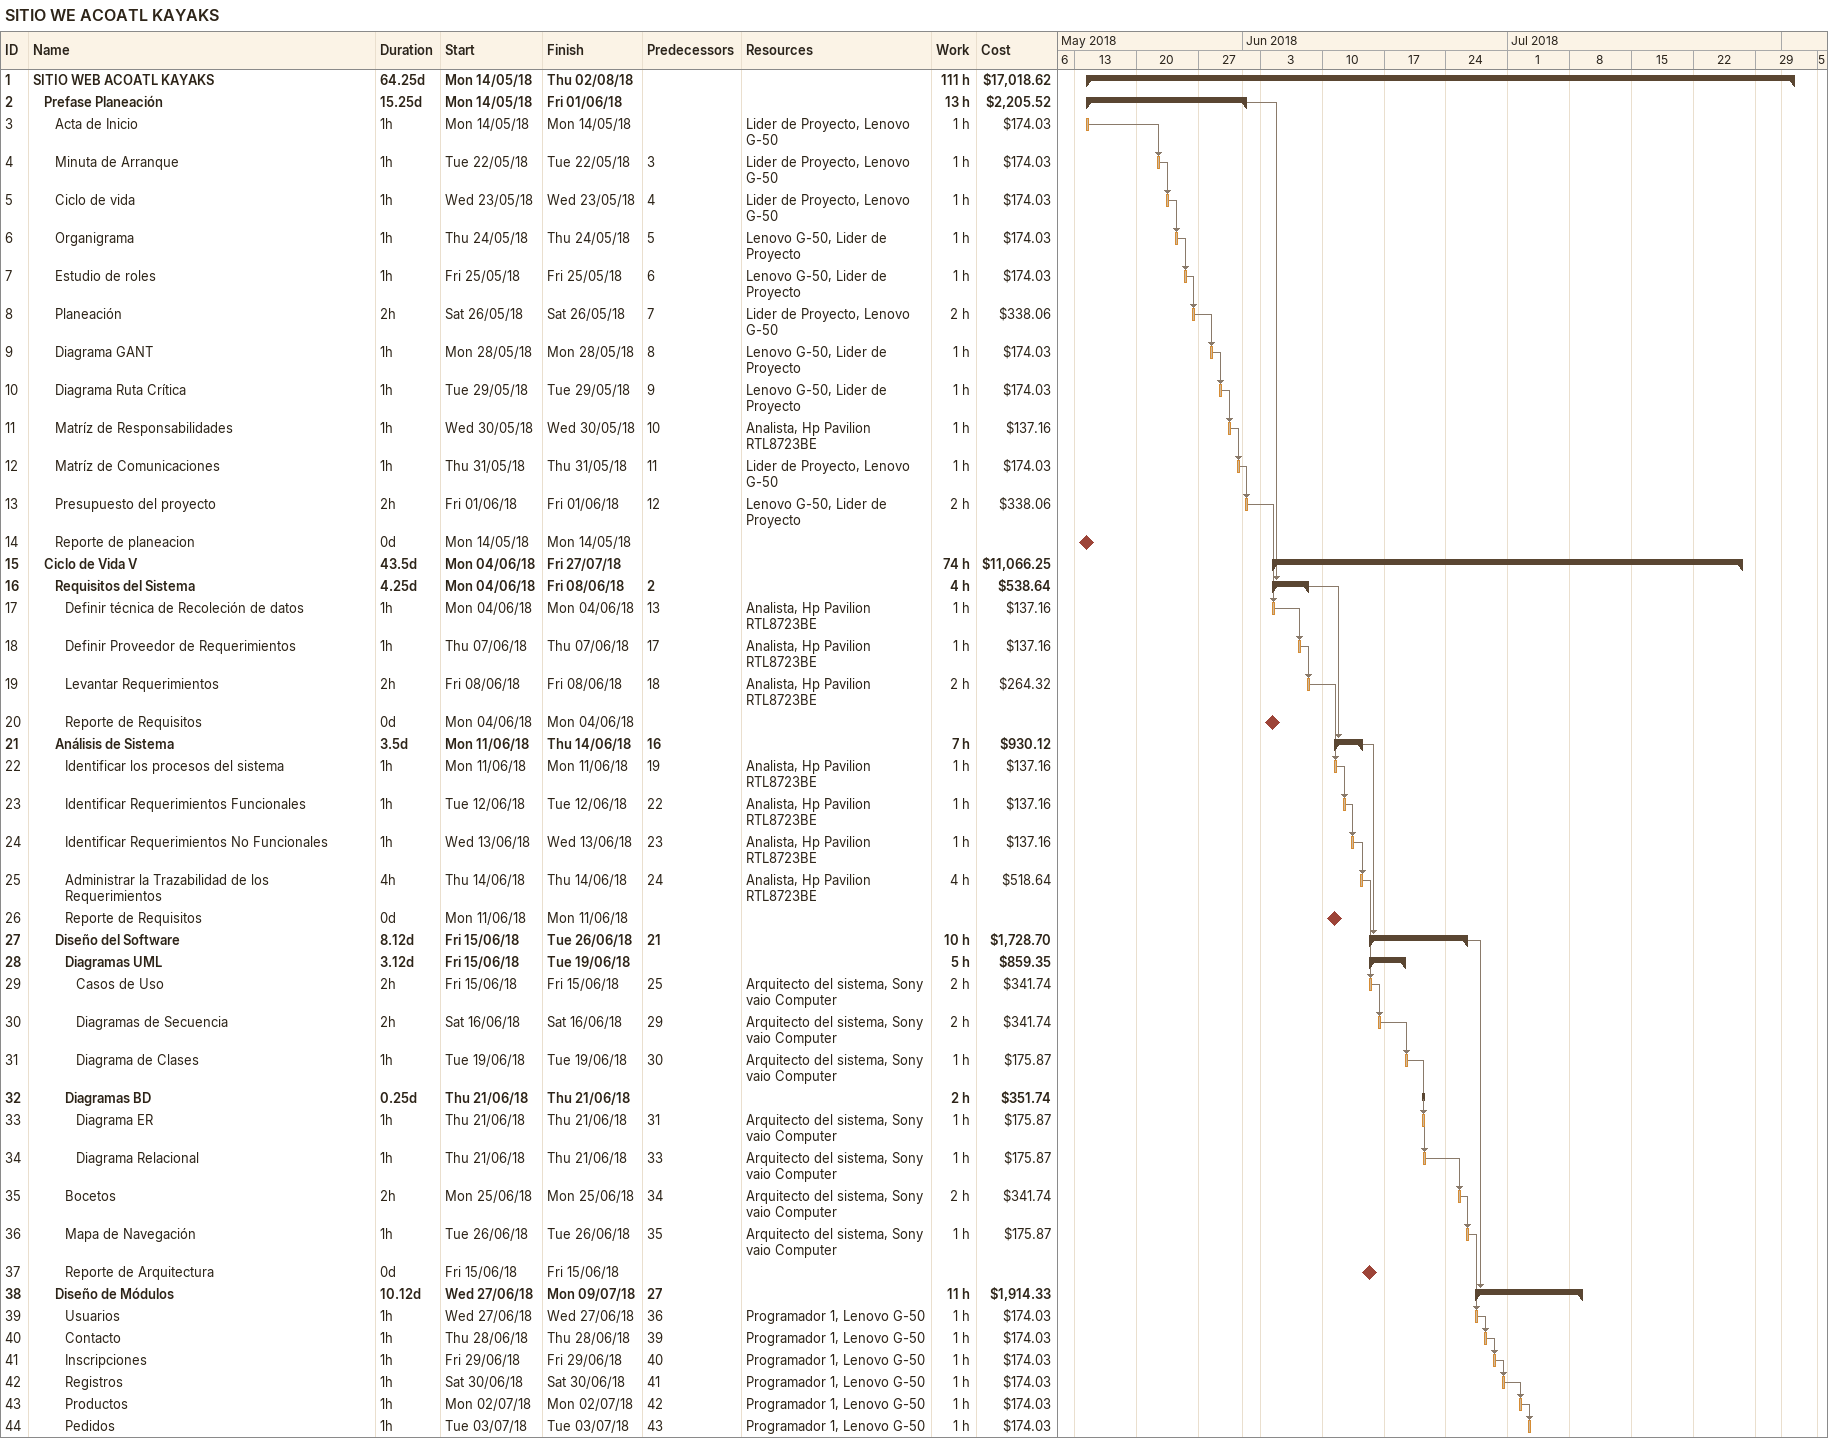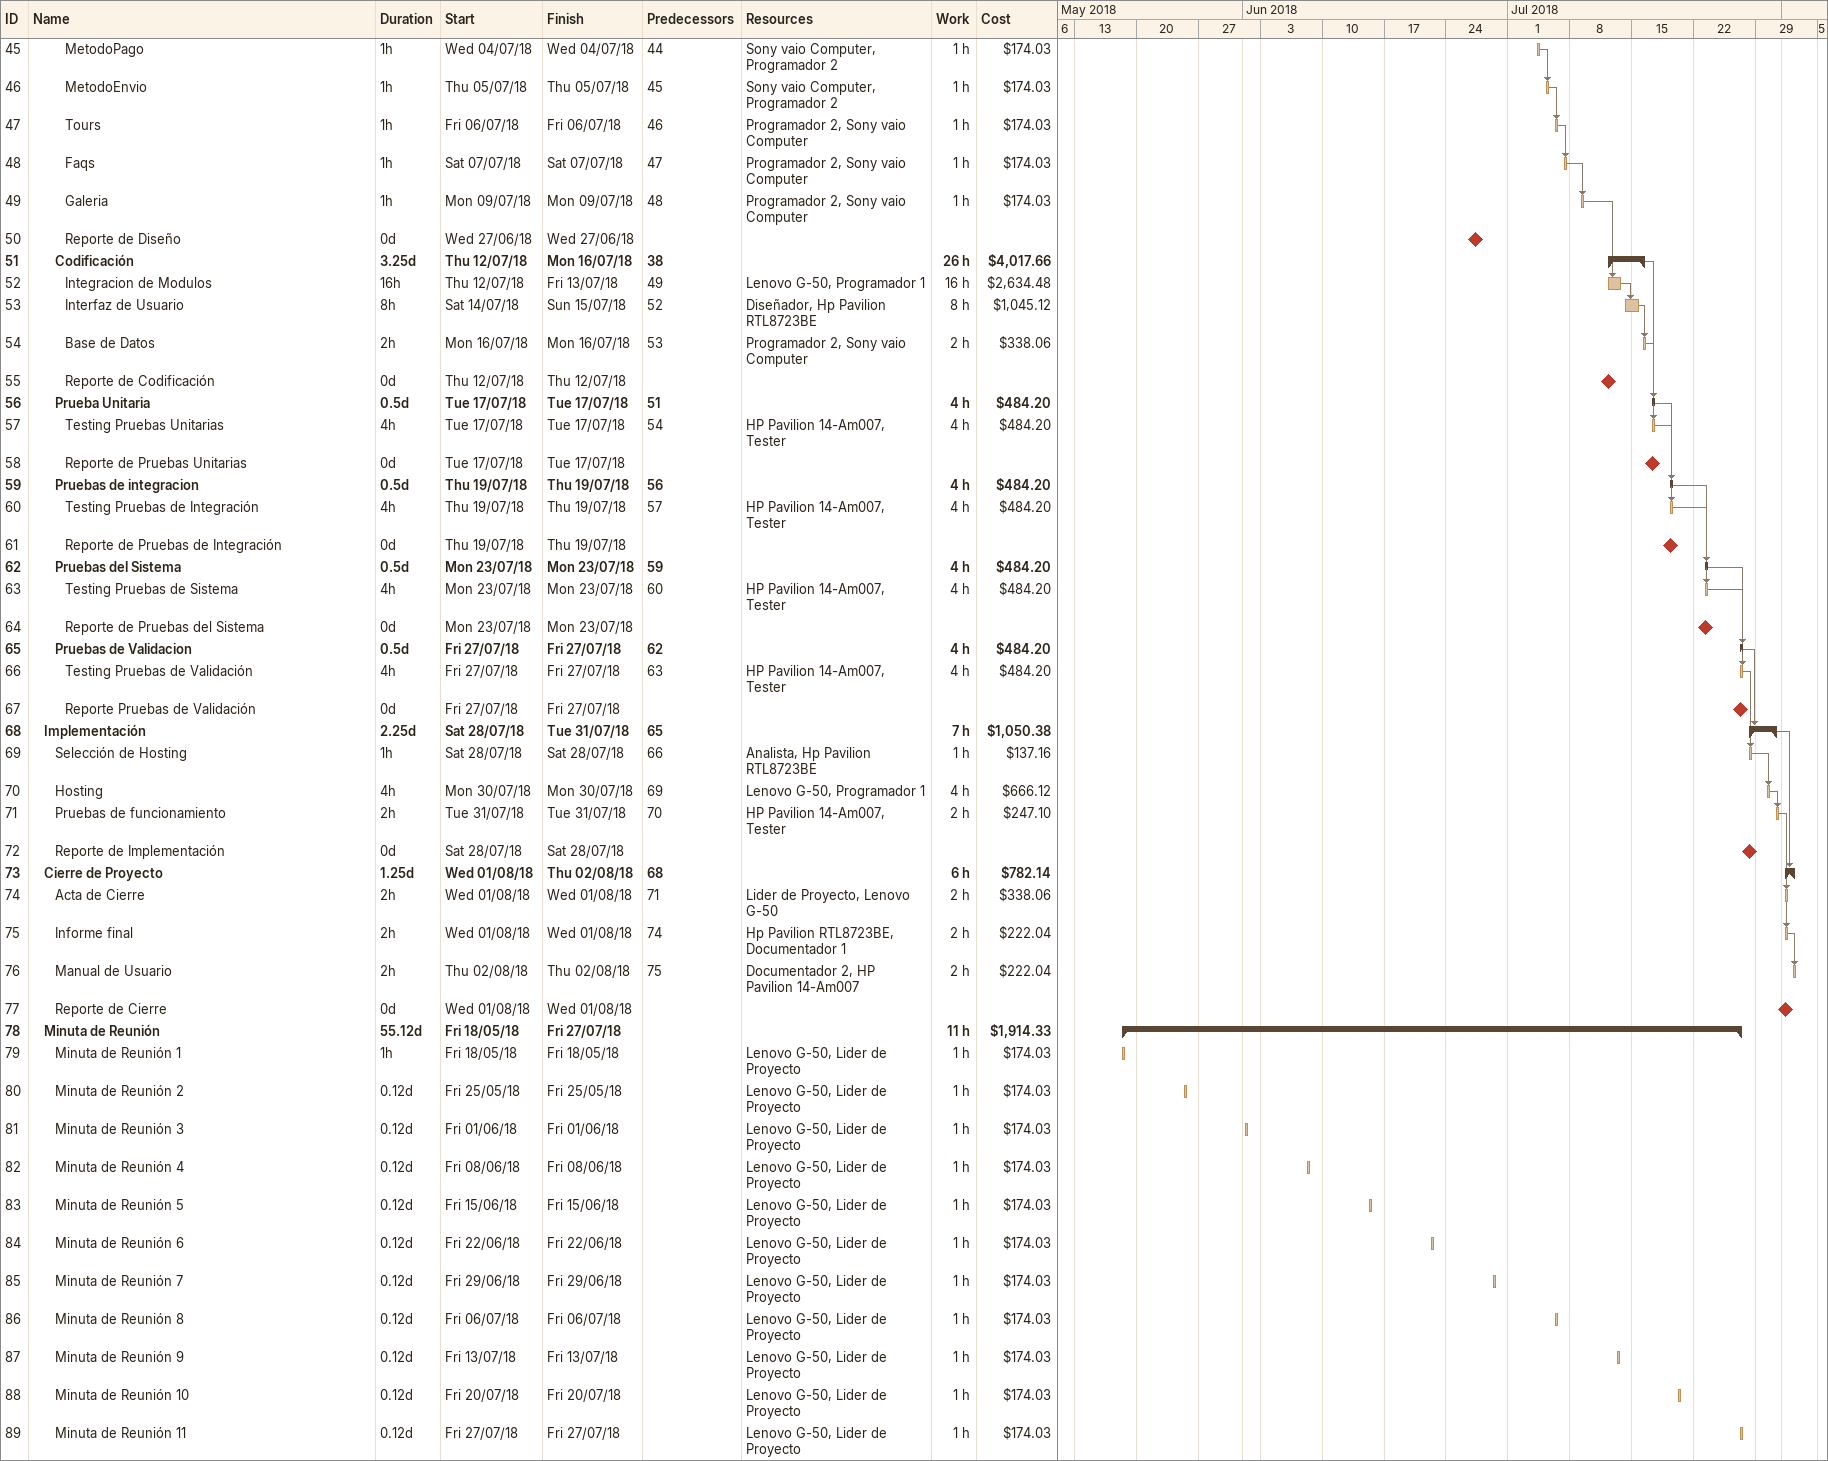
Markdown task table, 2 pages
SITIO WE ACOATL KAYAKS

| ID | Level | Task | Duration | Start | Finish | Predecessors | Resources | Work (h) | Cost ($) |
|---|---|---|---|---|---|---|---|---|---|
| 1 | 1 | **SITIO WEB ACOATL KAYAKS** | 64.25d | 2018-05-14 | 2018-08-02 |  |  | 111 | 17018.62 |
| 2 | 2 | **Prefase Planeación** | 15.25d | 2018-05-14 | 2018-06-01 |  |  | 13 | 2205.52 |
| 3 | 3 | Acta de Inicio | 1h | 2018-05-14 | 2018-05-14 |  | Lider de Proyecto, Lenovo G-50 | 1 | 174.03 |
| 4 | 3 | Minuta de Arranque | 1h | 2018-05-22 | 2018-05-22 | 3 | Lider de Proyecto, Lenovo G-50 | 1 | 174.03 |
| 5 | 3 | Ciclo de vida | 1h | 2018-05-23 | 2018-05-23 | 4 | Lider de Proyecto, Lenovo G-50 | 1 | 174.03 |
| 6 | 3 | Organigrama | 1h | 2018-05-24 | 2018-05-24 | 5 | Lenovo G-50, Lider de Proyecto | 1 | 174.03 |
| 7 | 3 | Estudio de roles | 1h | 2018-05-25 | 2018-05-25 | 6 | Lenovo G-50, Lider de Proyecto | 1 | 174.03 |
| 8 | 3 | Planeación | 2h | 2018-05-26 | 2018-05-26 | 7 | Lider de Proyecto, Lenovo G-50 | 2 | 338.06 |
| 9 | 3 | Diagrama GANT | 1h | 2018-05-28 | 2018-05-28 | 8 | Lenovo G-50, Lider de Proyecto | 1 | 174.03 |
| 10 | 3 | Diagrama Ruta Crítica | 1h | 2018-05-29 | 2018-05-29 | 9 | Lenovo G-50, Lider de Proyecto | 1 | 174.03 |
| 11 | 3 | Matríz de Responsabilidades | 1h | 2018-05-30 | 2018-05-30 | 10 | Analista, Hp Pavilion RTL8723BE | 1 | 137.16 |
| 12 | 3 | Matríz de Comunicaciones | 1h | 2018-05-31 | 2018-05-31 | 11 | Lider de Proyecto, Lenovo G-50 | 1 | 174.03 |
| 13 | 3 | Presupuesto del proyecto | 2h | 2018-06-01 | 2018-06-01 | 12 | Lenovo G-50, Lider de Proyecto | 2 | 338.06 |
| 14 | 3 | Reporte de planeacion | 0d | 2018-05-14 | 2018-05-14 |  |  |  |  |
| 15 | 2 | **Ciclo de Vida V** | 43.5d | 2018-06-04 | 2018-07-27 |  |  | 74 | 11066.25 |
| 16 | 3 | **Requisitos del Sistema** | 4.25d | 2018-06-04 | 2018-06-08 | 2 |  | 4 | 538.64 |
| 17 | 4 | Definir técnica de Recoleción de datos | 1h | 2018-06-04 | 2018-06-04 | 13 | Analista, Hp Pavilion RTL8723BE | 1 | 137.16 |
| 18 | 4 | Definir Proveedor de Requerimientos | 1h | 2018-06-07 | 2018-06-07 | 17 | Analista, Hp Pavilion RTL8723BE | 1 | 137.16 |
| 19 | 4 | Levantar Requerimientos | 2h | 2018-06-08 | 2018-06-08 | 18 | Analista, Hp Pavilion RTL8723BE | 2 | 264.32 |
| 20 | 4 | Reporte de Requisitos | 0d | 2018-06-04 | 2018-06-04 |  |  |  |  |
| 21 | 3 | **Análisis de Sistema** | 3.5d | 2018-06-11 | 2018-06-14 | 16 |  | 7 | 930.12 |
| 22 | 4 | Identificar los procesos del sistema | 1h | 2018-06-11 | 2018-06-11 | 19 | Analista, Hp Pavilion RTL8723BE | 1 | 137.16 |
| 23 | 4 | Identificar Requerimientos Funcionales | 1h | 2018-06-12 | 2018-06-12 | 22 | Analista, Hp Pavilion RTL8723BE | 1 | 137.16 |
| 24 | 4 | Identificar Requerimientos No Funcionales | 1h | 2018-06-13 | 2018-06-13 | 23 | Analista, Hp Pavilion RTL8723BE | 1 | 137.16 |
| 25 | 4 | Administrar la Trazabilidad de los Requerimientos | 4h | 2018-06-14 | 2018-06-14 | 24 | Analista, Hp Pavilion RTL8723BE | 4 | 518.64 |
| 26 | 4 | Reporte de Requisitos | 0d | 2018-06-11 | 2018-06-11 |  |  |  |  |
| 27 | 3 | **Diseño del Software** | 8.12d | 2018-06-15 | 2018-06-26 | 21 |  | 10 | 1728.70 |
| 28 | 4 | **Diagramas UML** | 3.12d | 2018-06-15 | 2018-06-19 |  |  | 5 | 859.35 |
| 29 | 5 | Casos de Uso | 2h | 2018-06-15 | 2018-06-15 | 25 | Arquitecto del sistema, Sony vaio Computer | 2 | 341.74 |
| 30 | 5 | Diagramas de Secuencia | 2h | 2018-06-16 | 2018-06-16 | 29 | Arquitecto del sistema, Sony vaio Computer | 2 | 341.74 |
| 31 | 5 | Diagrama de Clases | 1h | 2018-06-19 | 2018-06-19 | 30 | Arquitecto del sistema, Sony vaio Computer | 1 | 175.87 |
| 32 | 4 | **Diagramas BD** | 0.25d | 2018-06-21 | 2018-06-21 |  |  | 2 | 351.74 |
| 33 | 5 | Diagrama ER | 1h | 2018-06-21 | 2018-06-21 | 31 | Arquitecto del sistema, Sony vaio Computer | 1 | 175.87 |
| 34 | 5 | Diagrama Relacional | 1h | 2018-06-21 | 2018-06-21 | 33 | Arquitecto del sistema, Sony vaio Computer | 1 | 175.87 |
| 35 | 4 | Bocetos | 2h | 2018-06-25 | 2018-06-25 | 34 | Arquitecto del sistema, Sony vaio Computer | 2 | 341.74 |
| 36 | 4 | Mapa de Navegación | 1h | 2018-06-26 | 2018-06-26 | 35 | Arquitecto del sistema, Sony vaio Computer | 1 | 175.87 |
| 37 | 4 | Reporte de Arquitectura | 0d | 2018-06-15 | 2018-06-15 |  |  |  |  |
| 38 | 3 | **Diseño de Módulos** | 10.12d | 2018-06-27 | 2018-07-09 | 27 |  | 11 | 1914.33 |
| 39 | 4 | Usuarios | 1h | 2018-06-27 | 2018-06-27 | 36 | Programador 1, Lenovo G-50 | 1 | 174.03 |
| 40 | 4 | Contacto | 1h | 2018-06-28 | 2018-06-28 | 39 | Programador 1, Lenovo G-50 | 1 | 174.03 |
| 41 | 4 | Inscripciones | 1h | 2018-06-29 | 2018-06-29 | 40 | Programador 1, Lenovo G-50 | 1 | 174.03 |
| 42 | 4 | Registros | 1h | 2018-06-30 | 2018-06-30 | 41 | Programador 1, Lenovo G-50 | 1 | 174.03 |
| 43 | 4 | Productos | 1h | 2018-07-02 | 2018-07-02 | 42 | Programador 1, Lenovo G-50 | 1 | 174.03 |
| 44 | 4 | Pedidos | 1h | 2018-07-03 | 2018-07-03 | 43 | Programador 1, Lenovo G-50 | 1 | 174.03 |
| 45 | 4 | MetodoPago | 1h | 2018-07-04 | 2018-07-04 | 44 | Sony vaio Computer, Programador 2 | 1 | 174.03 |
| 46 | 4 | MetodoEnvio | 1h | 2018-07-05 | 2018-07-05 | 45 | Sony vaio Computer, Programador 2 | 1 | 174.03 |
| 47 | 4 | Tours | 1h | 2018-07-06 | 2018-07-06 | 46 | Programador 2, Sony vaio Computer | 1 | 174.03 |
| 48 | 4 | Faqs | 1h | 2018-07-07 | 2018-07-07 | 47 | Programador 2, Sony vaio Computer | 1 | 174.03 |
| 49 | 4 | Galeria | 1h | 2018-07-09 | 2018-07-09 | 48 | Programador 2, Sony vaio Computer | 1 | 174.03 |
| 50 | 4 | Reporte de Diseño | 0d | 2018-06-27 | 2018-06-27 |  |  |  |  |
| 51 | 3 | **Codificación** | 3.25d | 2018-07-12 | 2018-07-16 | 38 |  | 26 | 4017.66 |
| 52 | 4 | Integracion de Modulos | 16h | 2018-07-12 | 2018-07-13 | 49 | Lenovo G-50, Programador 1 | 16 | 2634.48 |
| 53 | 4 | Interfaz de Usuario | 8h | 2018-07-14 | 2018-07-15 | 52 | Diseñador, Hp Pavilion RTL8723BE | 8 | 1045.12 |
| 54 | 4 | Base de Datos | 2h | 2018-07-16 | 2018-07-16 | 53 | Programador 2, Sony vaio Computer | 2 | 338.06 |
| 55 | 4 | Reporte de Codificación | 0d | 2018-07-12 | 2018-07-12 |  |  |  |  |
| 56 | 3 | **Prueba Unitaria** | 0.5d | 2018-07-17 | 2018-07-17 | 51 |  | 4 | 484.20 |
| 57 | 4 | Testing Pruebas Unitarias | 4h | 2018-07-17 | 2018-07-17 | 54 | HP Pavilion 14-Am007, Tester | 4 | 484.20 |
| 58 | 4 | Reporte de Pruebas Unitarias | 0d | 2018-07-17 | 2018-07-17 |  |  |  |  |
| 59 | 3 | **Pruebas de integracion** | 0.5d | 2018-07-19 | 2018-07-19 | 56 |  | 4 | 484.20 |
| 60 | 4 | Testing Pruebas de Integración | 4h | 2018-07-19 | 2018-07-19 | 57 | HP Pavilion 14-Am007, Tester | 4 | 484.20 |
| 61 | 4 | Reporte de Pruebas de Integración | 0d | 2018-07-19 | 2018-07-19 |  |  |  |  |
| 62 | 3 | **Pruebas del Sistema** | 0.5d | 2018-07-23 | 2018-07-23 | 59 |  | 4 | 484.20 |
| 63 | 4 | Testing Pruebas de Sistema | 4h | 2018-07-23 | 2018-07-23 | 60 | HP Pavilion 14-Am007, Tester | 4 | 484.20 |
| 64 | 4 | Reporte de Pruebas del Sistema | 0d | 2018-07-23 | 2018-07-23 |  |  |  |  |
| 65 | 3 | **Pruebas de Validacion** | 0.5d | 2018-07-27 | 2018-07-27 | 62 |  | 4 | 484.20 |
| 66 | 4 | Testing Pruebas de Validación | 4h | 2018-07-27 | 2018-07-27 | 63 | HP Pavilion 14-Am007, Tester | 4 | 484.20 |
| 67 | 4 | Reporte Pruebas de Validación | 0d | 2018-07-27 | 2018-07-27 |  |  |  |  |
| 68 | 2 | **Implementación** | 2.25d | 2018-07-28 | 2018-07-31 | 65 |  | 7 | 1050.38 |
| 69 | 3 | Selección de Hosting | 1h | 2018-07-28 | 2018-07-28 | 66 | Analista, Hp Pavilion RTL8723BE | 1 | 137.16 |
| 70 | 3 | Hosting | 4h | 2018-07-30 | 2018-07-30 | 69 | Lenovo G-50, Programador 1 | 4 | 666.12 |
| 71 | 3 | Pruebas de funcionamiento | 2h | 2018-07-31 | 2018-07-31 | 70 | HP Pavilion 14-Am007, Tester | 2 | 247.10 |
| 72 | 3 | Reporte de Implementación | 0d | 2018-07-28 | 2018-07-28 |  |  |  |  |
| 73 | 2 | **Cierre de Proyecto** | 1.25d | 2018-08-01 | 2018-08-02 | 68 |  | 6 | 782.14 |
| 74 | 3 | Acta de Cierre | 2h | 2018-08-01 | 2018-08-01 | 71 | Lider de Proyecto, Lenovo G-50 | 2 | 338.06 |
| 75 | 3 | Informe final | 2h | 2018-08-01 | 2018-08-01 | 74 | Hp Pavilion RTL8723BE, Documentador 1 | 2 | 222.04 |
| 76 | 3 | Manual de Usuario | 2h | 2018-08-02 | 2018-08-02 | 75 | Documentador 2, HP Pavilion 14-Am007 | 2 | 222.04 |
| 77 | 3 | Reporte de Cierre | 0d | 2018-08-01 | 2018-08-01 |  |  |  |  |
| 78 | 2 | **Minuta de Reunión** | 55.12d | 2018-05-18 | 2018-07-27 |  |  | 11 | 1914.33 |
| 79 | 3 | Minuta de Reunión 1 | 1h | 2018-05-18 | 2018-05-18 |  | Lenovo G-50, Lider de Proyecto | 1 | 174.03 |
| 80 | 3 | Minuta de Reunión 2 | 0.12d | 2018-05-25 | 2018-05-25 |  | Lenovo G-50, Lider de Proyecto | 1 | 174.03 |
| 81 | 3 | Minuta de Reunión 3 | 0.12d | 2018-06-01 | 2018-06-01 |  | Lenovo G-50, Lider de Proyecto | 1 | 174.03 |
| 82 | 3 | Minuta de Reunión 4 | 0.12d | 2018-06-08 | 2018-06-08 |  | Lenovo G-50, Lider de Proyecto | 1 | 174.03 |
| 83 | 3 | Minuta de Reunión 5 | 0.12d | 2018-06-15 | 2018-06-15 |  | Lenovo G-50, Lider de Proyecto | 1 | 174.03 |
| 84 | 3 | Minuta de Reunión 6 | 0.12d | 2018-06-22 | 2018-06-22 |  | Lenovo G-50, Lider de Proyecto | 1 | 174.03 |
| 85 | 3 | Minuta de Reunión 7 | 0.12d | 2018-06-29 | 2018-06-29 |  | Lenovo G-50, Lider de Proyecto | 1 | 174.03 |
| 86 | 3 | Minuta de Reunión 8 | 0.12d | 2018-07-06 | 2018-07-06 |  | Lenovo G-50, Lider de Proyecto | 1 | 174.03 |
| 87 | 3 | Minuta de Reunión 9 | 0.12d | 2018-07-13 | 2018-07-13 |  | Lenovo G-50, Lider de Proyecto | 1 | 174.03 |
| 88 | 3 | Minuta de Reunión 10 | 0.12d | 2018-07-20 | 2018-07-20 |  | Lenovo G-50, Lider de Proyecto | 1 | 174.03 |
| 89 | 3 | Minuta de Reunión 11 | 0.12d | 2018-07-27 | 2018-07-27 |  | Lenovo G-50, Lider de Proyecto | 1 | 174.03 |
